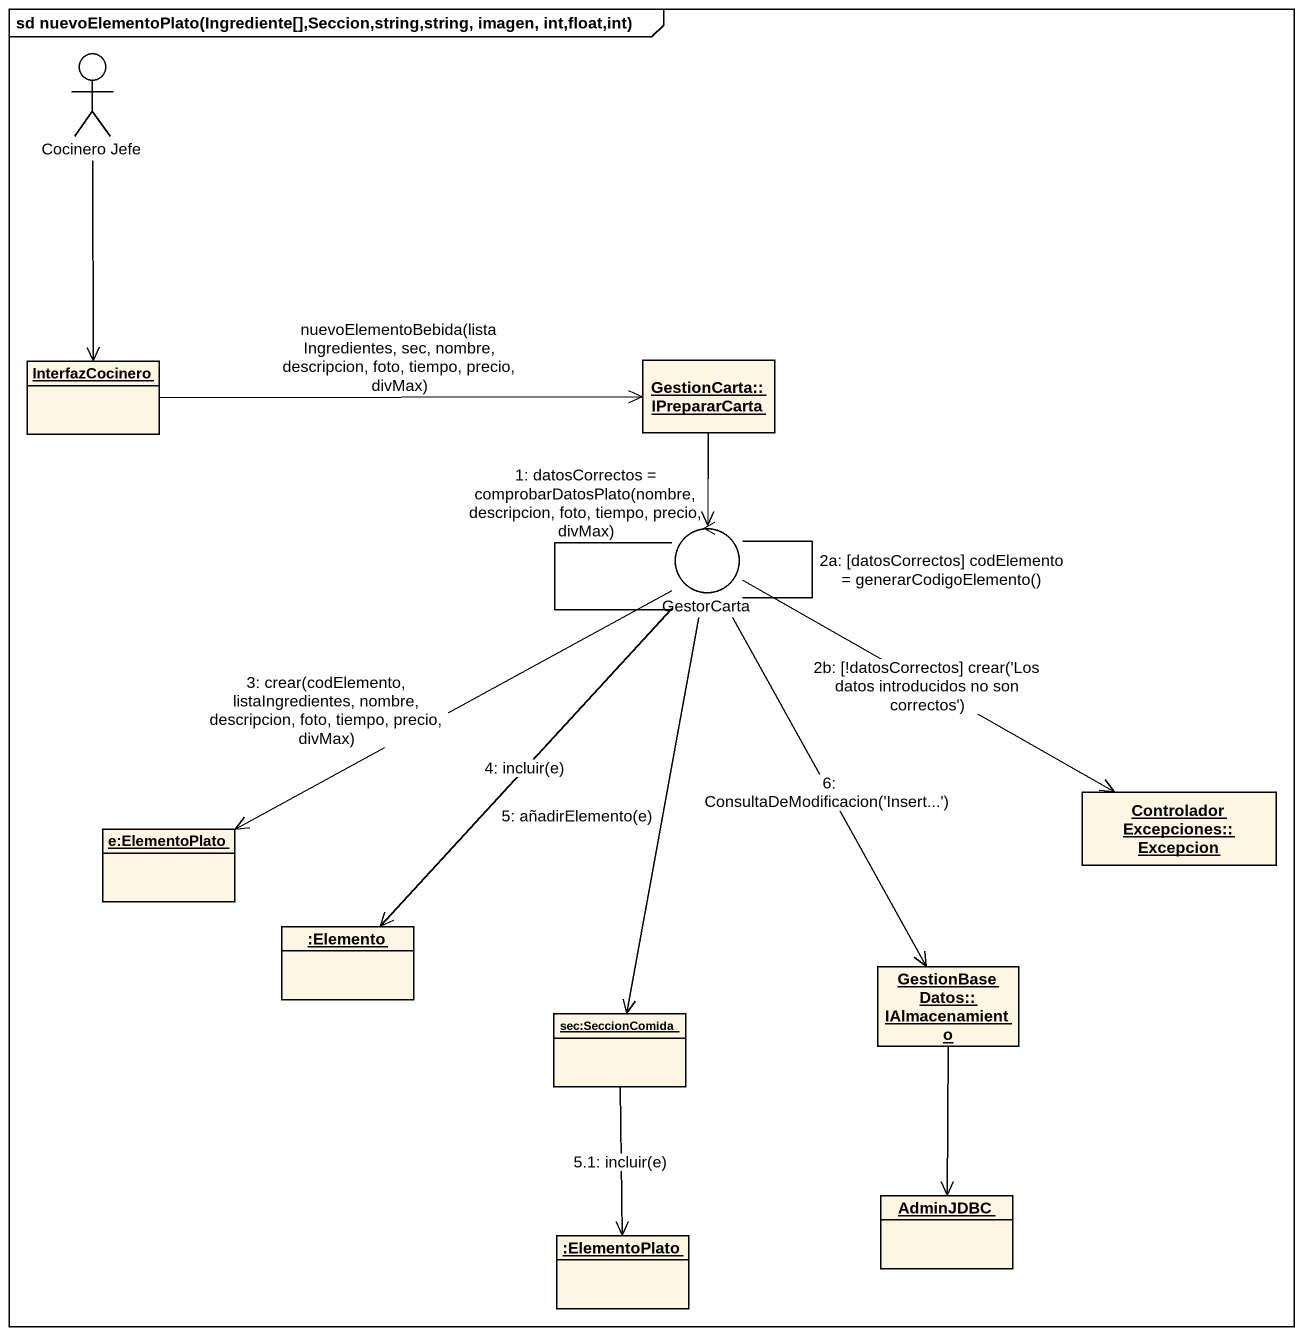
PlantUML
@startuml
mainframe sd nuevoElementoPlato(Ingrediente[],Seccion,string,string, imagen, int,float,int)
allowmixing
hide circle
hide empty members
actor "Cocinero Jefe" as Cocinero_Jefe
object InterfazCocinero
object "GestionCarta::IPrepararCarta" as GestionCarta_IPrepararCarta
control GestorCarta
object "e:ElementoPlato" as e_ElementoPlato
object "ControladorExcepciones::Excepcion" as ControladorExcepciones
object ":Elemento" as Elemento
object "GestionBaseDatos::IAlmacenamiento" as GestionBaseDatos
object "sec:SeccionComida" as sec_SeccionComida
object ":ElementoPlato" as ElementoPlato
object AdminJDBC
Cocinero_Jefe --> InterfazCocinero
InterfazCocinero -right-> GestionCarta_IPrepararCarta : nuevoElementoBebida(listaIngredientes, sec, nombre, descripcion, foto, tiempo, precio, divMax)
GestionCarta_IPrepararCarta --> GestorCarta
GestorCarta -- GestorCarta : 1: datosCorrectos = comprobarDatosPlato(nombre, descripcion, foto, tiempo, precio, divMax)
GestorCarta -- GestorCarta : 2a: [datosCorrectos] codElemento = generarCodigoElemento()
GestorCarta -left-> e_ElementoPlato : 3: crear(codElemento, listaIngredientes, nombre, descripcion, foto, tiempo, precio, divMax)
GestorCarta -right-> ControladorExcepciones : 2b: [!datosCorrectos] crear('Los datos introducidos no son correctos')
GestorCarta --> Elemento : 4: incluir(e)
GestorCarta --> GestionBaseDatos : 6: ConsultaDeModificacion('Insert...')
GestorCarta --> sec_SeccionComida : 5: añadirElemento(e)
GestionBaseDatos --> AdminJDBC
sec_SeccionComida --> ElementoPlato : 5.1: incluir(e)
@enduml
